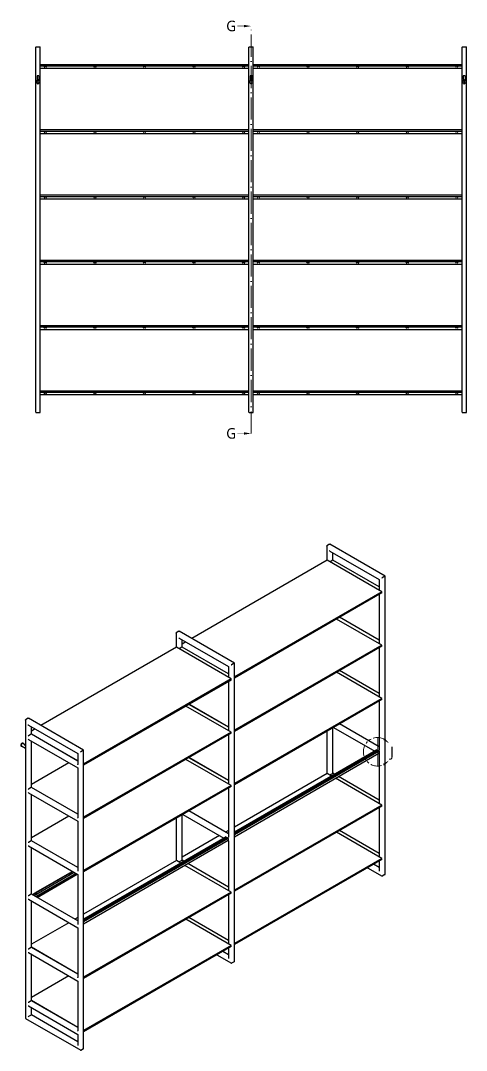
# Model space of a CAD drawing. Header units: millimetres. Extents: x 20 to 1420, y 6 to 408.
# Drawn here: x 586.7 to 714.8, y 106.6 to 402.3 of the extents above; entities that cross this region are included whole.
import ezdxf

# ---------------------------------------------------------------- set-up
doc = ezdxf.new("R2010")
doc.units = ezdxf.units.MM
doc.header["$LTSCALE"] = 12.7
doc.linetypes.add('ONS_DASHDOT', pattern=[0.71, 0.5, -0.1, 0.01, -0.1])
doc.linetypes.add('ONS_PHANTOM', pattern=[0.5, 0.25, -0.05, 0.05, -0.05, 0.05, -0.05])
for name, color, linetype, lineweight in [('DETAIL_VIEW_PARENT_BORDER', 7, 'ONS_PHANTOM', 15), ('SECTION_CUTTING_LINE', 7, 'ONS_DASHDOT', 70), ('SKETCHED_GEOMETRY', 7, 'Continuous', 15), ('Visible', 7, 'Continuous', 25)]:
    doc.layers.add(name, color=color, linetype=linetype, lineweight=lineweight)
doc.styles.add('Onshape-Standard', font='NotoSans-Regular.ttf')

msp = doc.modelspace()

# ---------------------------------------------------------------- linework, layer by layer
at = {"layer": 'DETAIL_VIEW_PARENT_BORDER', "color": 251, "lineweight": 13}
msp.add_arc((689.26888, 192.30131), 4.11339, 64.127569, 295.4056594, dxfattribs=at)
for points in [[(692.58528, 194.73473), (691.26212, 196.27107), (690.83537, 195.7589)], [(692.56534, 189.84096), (690.80715, 188.83108), (691.22971, 188.31544)]]:
    msp.add_solid(points, dxfattribs=at)
at = {"layer": 'SECTION_CUTTING_LINE', "color": 7, "lineweight": 13}
msp.add_line((652.90189, 283.73501), (652.90189, 400.73501), dxfattribs=at)
for points in [[(650.90189, 400.81835), (648.90189, 400.81835), (650.90189, 400.65168), (648.90189, 400.65168)], [(652.90189, 400.73501), (650.90189, 401.06835), (650.90189, 400.40168)], [(652.90189, 283.73501), (650.90189, 284.06835), (650.90189, 283.40168)], [(650.90189, 283.81835), (648.90189, 283.81835), (650.90189, 283.65168), (648.90189, 283.65168)]]:
    msp.add_solid(points, dxfattribs=at)
at = {"layer": 'SKETCHED_GEOMETRY'}
msp.add_line((689.29602, 188.16541), (689.29602, 196.44133), dxfattribs=at)
at = {"layer": 'Visible'}
for p, q in [((591.02689, 289.81001), (591.02689, 394.66001)), ((591.10189, 394.73501), (592.20189, 394.73501)), ((592.27689, 289.81001), (592.27689, 394.66001)), ((652.27689, 289.81001), (652.27689, 394.66001)), ((652.35189, 394.73501), (653.45189, 394.73501)), ((653.52689, 289.81001), (653.52689, 394.66001)), ((713.52689, 289.81001), (713.52689, 394.66001)), ((713.60189, 394.73501), (714.70189, 394.73501)), ((714.77689, 289.81001), (714.77689, 394.66001)), ((592.27689, 389.73501), (652.27689, 389.73501)), ((592.27689, 389.33501), (652.27689, 389.33501)), ((592.27689, 388.63501), (652.27689, 388.63501)), ((593.45189, 389.08501), (593.45189, 389.33501)), ((593.46758, 389.03501), (593.6112, 389.03501)), ((593.62689, 389.08501), (593.62689, 389.33501)), ((593.92689, 389.08501), (593.92689, 389.33501)), ((593.94258, 389.03501), (594.0862, 389.03501)), ((594.10189, 389.08501), (594.10189, 389.33501)), ((607.70189, 389.08501), (607.70189, 389.33501)), ((607.71758, 389.03501), (607.8612, 389.03501)), ((607.87689, 389.08501), (607.87689, 389.33501)), ((608.17689, 389.08501), (608.17689, 389.33501)), ((608.19258, 389.03501), (608.3362, 389.03501)), ((608.35189, 389.08501), (608.35189, 389.33501)), ((621.95189, 389.08501), (621.95189, 389.33501)), ((621.96758, 389.03501), (622.1112, 389.03501)), ((622.12689, 389.08501), (622.12689, 389.33501)), ((622.42689, 389.08501), (622.42689, 389.33501)), ((622.44258, 389.03501), (622.5862, 389.03501)), ((622.60189, 389.08501), (622.60189, 389.33501)), ((636.20189, 389.08501), (636.20189, 389.33501)), ((636.21758, 389.03501), (636.3612, 389.03501)), ((636.37689, 389.08501), (636.37689, 389.33501)), ((636.67689, 389.08501), (636.67689, 389.33501)), ((636.69258, 389.03501), (636.8362, 389.03501)), ((636.85189, 389.08501), (636.85189, 389.33501)), ((650.45189, 389.08501), (650.45189, 389.33501)), ((650.46758, 389.03501), (650.6112, 389.03501)), ((650.62689, 389.08501), (650.62689, 389.33501)), ((650.92689, 389.08501), (650.92689, 389.33501)), ((650.94258, 389.03501), (651.0862, 389.03501)), ((651.10189, 389.08501), (651.10189, 389.33501)), ((653.52689, 389.73501), (713.52689, 389.73501)), ((653.52689, 389.33501), (713.52689, 389.33501)), ((653.52689, 388.63501), (713.52689, 388.63501)), ((654.70189, 389.08501), (654.70189, 389.33501)), ((654.71758, 389.03501), (654.8612, 389.03501)), ((654.87689, 389.08501), (654.87689, 389.33501)), ((655.17689, 389.08501), (655.17689, 389.33501)), ((655.19258, 389.03501), (655.3362, 389.03501)), ((655.35189, 389.08501), (655.35189, 389.33501)), ((668.95189, 389.08501), (668.95189, 389.33501)), ((668.96758, 389.03501), (669.1112, 389.03501)), ((669.12689, 389.08501), (669.12689, 389.33501)), ((669.42689, 389.08501), (669.42689, 389.33501)), ((669.44258, 389.03501), (669.5862, 389.03501)), ((669.60189, 389.08501), (669.60189, 389.33501)), ((683.20189, 389.08501), (683.20189, 389.33501)), ((683.21758, 389.03501), (683.3612, 389.03501)), ((683.37689, 389.08501), (683.37689, 389.33501)), ((683.67689, 389.08501), (683.67689, 389.33501)), ((683.69258, 389.03501), (683.8362, 389.03501)), ((683.85189, 389.08501), (683.85189, 389.33501)), ((697.45189, 389.08501), (697.45189, 389.33501)), ((697.46758, 389.03501), (697.6112, 389.03501)), ((697.62689, 389.08501), (697.62689, 389.33501)), ((697.92689, 389.08501), (697.92689, 389.33501)), ((697.94258, 389.03501), (698.0862, 389.03501)), ((698.10189, 389.08501), (698.10189, 389.33501)), ((711.70189, 389.08501), (711.70189, 389.33501)), ((711.71758, 389.03501), (711.8612, 389.03501)), ((711.87689, 389.08501), (711.87689, 389.33501)), ((712.17689, 389.08501), (712.17689, 389.33501)), ((712.19258, 389.03501), (712.3362, 389.03501)), ((712.35189, 389.08501), (712.35189, 389.33501)), ((591.37689, 386.46001), (591.37689, 385.44537)), ((591.38421, 385.42769), (591.50707, 385.30483)), ((591.90189, 386.48501), (591.40189, 386.48501)), ((591.51439, 385.21573), (591.51439, 385.28716)), ((591.51439, 385.23501), (591.78939, 385.23501)), ((591.78939, 385.21573), (591.78939, 385.28716)), ((591.91957, 385.42769), (591.79671, 385.30483)), ((591.92689, 386.46001), (591.92689, 385.44537)), ((652.62689, 386.46001), (652.62689, 385.44537)), ((652.63421, 385.42769), (652.75707, 385.30483)), ((653.15189, 386.48501), (652.65189, 386.48501)), ((652.76439, 385.21573), (652.76439, 385.28716)), ((652.76439, 385.23501), (653.03939, 385.23501)), ((653.03939, 385.21573), (653.03939, 385.28716)), ((653.16957, 385.42769), (653.04671, 385.30483)), ((653.17689, 386.46001), (653.17689, 385.44537)), ((713.87689, 386.46001), (713.87689, 385.44537)), ((713.88421, 385.42769), (714.00707, 385.30483)), ((714.40189, 386.48501), (713.90189, 386.48501)), ((714.01439, 385.21573), (714.01439, 385.28716)), ((714.01439, 385.23501), (714.28939, 385.23501)), ((714.28939, 385.21573), (714.28939, 385.28716)), ((714.41957, 385.42769), (714.29671, 385.30483)), ((714.42689, 386.46001), (714.42689, 385.44537)), ((591.51439, 384.23501), (591.51439, 384.25429)), ((591.51439, 384.23501), (591.78939, 384.23501)), ((591.78939, 384.23501), (591.78939, 384.25429)), ((652.76439, 384.23501), (652.76439, 384.25429)), ((652.76439, 384.23501), (653.03939, 384.23501)), ((653.03939, 384.23501), (653.03939, 384.25429)), ((714.01439, 384.23501), (714.01439, 384.25429)), ((714.01439, 384.23501), (714.28939, 384.23501)), ((714.28939, 384.23501), (714.28939, 384.25429)), ((592.27689, 370.98501), (652.27689, 370.98501)), ((592.27689, 370.58501), (652.27689, 370.58501)), ((592.27689, 369.88501), (652.27689, 369.88501)), ((593.45189, 370.33501), (593.45189, 370.58501)), ((593.46758, 370.28501), (593.6112, 370.28501)), ((593.62689, 370.33501), (593.62689, 370.58501)), ((593.92689, 370.33501), (593.92689, 370.58501)), ((593.94258, 370.28501), (594.0862, 370.28501)), ((594.10189, 370.33501), (594.10189, 370.58501)), ((607.70189, 370.33501), (607.70189, 370.58501)), ((607.71758, 370.28501), (607.8612, 370.28501)), ((607.87689, 370.33501), (607.87689, 370.58501)), ((608.17689, 370.33501), (608.17689, 370.58501)), ((608.19258, 370.28501), (608.3362, 370.28501)), ((608.35189, 370.33501), (608.35189, 370.58501)), ((621.95189, 370.33501), (621.95189, 370.58501)), ((621.96758, 370.28501), (622.1112, 370.28501)), ((622.12689, 370.33501), (622.12689, 370.58501)), ((622.42689, 370.33501), (622.42689, 370.58501)), ((622.44258, 370.28501), (622.5862, 370.28501)), ((622.60189, 370.33501), (622.60189, 370.58501)), ((636.20189, 370.33501), (636.20189, 370.58501)), ((636.21758, 370.28501), (636.3612, 370.28501)), ((636.37689, 370.33501), (636.37689, 370.58501)), ((636.67689, 370.33501), (636.67689, 370.58501)), ((636.69258, 370.28501), (636.8362, 370.28501)), ((636.85189, 370.33501), (636.85189, 370.58501)), ((650.45189, 370.33501), (650.45189, 370.58501)), ((650.46758, 370.28501), (650.6112, 370.28501)), ((650.62689, 370.33501), (650.62689, 370.58501)), ((650.92689, 370.33501), (650.92689, 370.58501)), ((650.94258, 370.28501), (651.0862, 370.28501)), ((651.10189, 370.33501), (651.10189, 370.58501)), ((653.52689, 370.98501), (713.52689, 370.98501)), ((653.52689, 370.58501), (713.52689, 370.58501)), ((653.52689, 369.88501), (713.52689, 369.88501)), ((654.70189, 370.33501), (654.70189, 370.58501)), ((654.71758, 370.28501), (654.8612, 370.28501)), ((654.87689, 370.33501), (654.87689, 370.58501)), ((655.17689, 370.33501), (655.17689, 370.58501)), ((655.19258, 370.28501), (655.3362, 370.28501)), ((655.35189, 370.33501), (655.35189, 370.58501)), ((668.95189, 370.33501), (668.95189, 370.58501)), ((668.96758, 370.28501), (669.1112, 370.28501)), ((669.12689, 370.33501), (669.12689, 370.58501)), ((669.42689, 370.33501), (669.42689, 370.58501)), ((669.44258, 370.28501), (669.5862, 370.28501)), ((669.60189, 370.33501), (669.60189, 370.58501)), ((683.20189, 370.33501), (683.20189, 370.58501)), ((683.21758, 370.28501), (683.3612, 370.28501)), ((683.37689, 370.33501), (683.37689, 370.58501)), ((683.67689, 370.33501), (683.67689, 370.58501)), ((683.69258, 370.28501), (683.8362, 370.28501)), ((683.85189, 370.33501), (683.85189, 370.58501)), ((697.45189, 370.33501), (697.45189, 370.58501)), ((697.46758, 370.28501), (697.6112, 370.28501)), ((697.62689, 370.33501), (697.62689, 370.58501)), ((697.92689, 370.33501), (697.92689, 370.58501)), ((697.94258, 370.28501), (698.0862, 370.28501)), ((698.10189, 370.33501), (698.10189, 370.58501)), ((711.70189, 370.33501), (711.70189, 370.58501)), ((711.71758, 370.28501), (711.8612, 370.28501)), ((711.87689, 370.33501), (711.87689, 370.58501)), ((712.17689, 370.33501), (712.17689, 370.58501)), ((712.19258, 370.28501), (712.3362, 370.28501)), ((712.35189, 370.33501), (712.35189, 370.58501)), ((592.27689, 352.23501), (652.27689, 352.23501)), ((653.52689, 352.23501), (713.52689, 352.23501)), ((592.27689, 351.83501), (652.27689, 351.83501)), ((592.27689, 351.13501), (652.27689, 351.13501)), ((593.45189, 351.58501), (593.45189, 351.83501)), ((593.46758, 351.53501), (593.6112, 351.53501)), ((593.62689, 351.58501), (593.62689, 351.83501)), ((593.92689, 351.58501), (593.92689, 351.83501)), ((593.94258, 351.53501), (594.0862, 351.53501)), ((594.10189, 351.58501), (594.10189, 351.83501)), ((607.70189, 351.58501), (607.70189, 351.83501)), ((607.71758, 351.53501), (607.8612, 351.53501)), ((607.87689, 351.58501), (607.87689, 351.83501)), ((608.17689, 351.58501), (608.17689, 351.83501)), ((608.19258, 351.53501), (608.3362, 351.53501)), ((608.35189, 351.58501), (608.35189, 351.83501)), ((621.95189, 351.58501), (621.95189, 351.83501)), ((621.96758, 351.53501), (622.1112, 351.53501)), ((622.12689, 351.58501), (622.12689, 351.83501)), ((622.42689, 351.58501), (622.42689, 351.83501)), ((622.44258, 351.53501), (622.5862, 351.53501)), ((622.60189, 351.58501), (622.60189, 351.83501)), ((636.20189, 351.58501), (636.20189, 351.83501)), ((636.21758, 351.53501), (636.3612, 351.53501)), ((636.37689, 351.58501), (636.37689, 351.83501)), ((636.67689, 351.58501), (636.67689, 351.83501)), ((636.69258, 351.53501), (636.8362, 351.53501)), ((636.85189, 351.58501), (636.85189, 351.83501)), ((650.45189, 351.58501), (650.45189, 351.83501)), ((650.46758, 351.53501), (650.6112, 351.53501)), ((650.62689, 351.58501), (650.62689, 351.83501)), ((650.92689, 351.58501), (650.92689, 351.83501)), ((650.94258, 351.53501), (651.0862, 351.53501)), ((651.10189, 351.58501), (651.10189, 351.83501)), ((653.52689, 351.83501), (713.52689, 351.83501)), ((653.52689, 351.13501), (713.52689, 351.13501)), ((654.70189, 351.58501), (654.70189, 351.83501)), ((654.71758, 351.53501), (654.8612, 351.53501)), ((654.87689, 351.58501), (654.87689, 351.83501)), ((655.17689, 351.58501), (655.17689, 351.83501)), ((655.19258, 351.53501), (655.3362, 351.53501)), ((655.35189, 351.58501), (655.35189, 351.83501)), ((668.95189, 351.58501), (668.95189, 351.83501)), ((668.96758, 351.53501), (669.1112, 351.53501)), ((669.12689, 351.58501), (669.12689, 351.83501)), ((669.42689, 351.58501), (669.42689, 351.83501)), ((669.44258, 351.53501), (669.5862, 351.53501)), ((669.60189, 351.58501), (669.60189, 351.83501)), ((683.20189, 351.58501), (683.20189, 351.83501)), ((683.21758, 351.53501), (683.3612, 351.53501)), ((683.37689, 351.58501), (683.37689, 351.83501)), ((683.67689, 351.58501), (683.67689, 351.83501)), ((683.69258, 351.53501), (683.8362, 351.53501)), ((683.85189, 351.58501), (683.85189, 351.83501)), ((697.45189, 351.58501), (697.45189, 351.83501)), ((697.46758, 351.53501), (697.6112, 351.53501)), ((697.62689, 351.58501), (697.62689, 351.83501)), ((697.92689, 351.58501), (697.92689, 351.83501)), ((697.94258, 351.53501), (698.0862, 351.53501)), ((698.10189, 351.58501), (698.10189, 351.83501)), ((711.70189, 351.58501), (711.70189, 351.83501)), ((711.71758, 351.53501), (711.8612, 351.53501)), ((711.87689, 351.58501), (711.87689, 351.83501)), ((712.17689, 351.58501), (712.17689, 351.83501)), ((712.19258, 351.53501), (712.3362, 351.53501)), ((712.35189, 351.58501), (712.35189, 351.83501)), ((592.27689, 333.48501), (652.27689, 333.48501)), ((592.27689, 333.08501), (652.27689, 333.08501)), ((592.27689, 332.38501), (652.27689, 332.38501)), ((593.45189, 332.83501), (593.45189, 333.08501)), ((593.46758, 332.78501), (593.6112, 332.78501)), ((593.62689, 332.83501), (593.62689, 333.08501)), ((593.92689, 332.83501), (593.92689, 333.08501)), ((593.94258, 332.78501), (594.0862, 332.78501)), ((594.10189, 332.83501), (594.10189, 333.08501)), ((607.70189, 332.83501), (607.70189, 333.08501)), ((607.71758, 332.78501), (607.8612, 332.78501)), ((607.87689, 332.83501), (607.87689, 333.08501)), ((608.17689, 332.83501), (608.17689, 333.08501)), ((608.19258, 332.78501), (608.3362, 332.78501)), ((608.35189, 332.83501), (608.35189, 333.08501)), ((621.95189, 332.83501), (621.95189, 333.08501)), ((621.96758, 332.78501), (622.1112, 332.78501)), ((622.12689, 332.83501), (622.12689, 333.08501)), ((622.42689, 332.83501), (622.42689, 333.08501)), ((622.44258, 332.78501), (622.5862, 332.78501)), ((622.60189, 332.83501), (622.60189, 333.08501)), ((636.20189, 332.83501), (636.20189, 333.08501)), ((636.21758, 332.78501), (636.3612, 332.78501)), ((636.37689, 332.83501), (636.37689, 333.08501)), ((636.67689, 332.83501), (636.67689, 333.08501)), ((636.69258, 332.78501), (636.8362, 332.78501)), ((636.85189, 332.83501), (636.85189, 333.08501)), ((650.45189, 332.83501), (650.45189, 333.08501)), ((650.46758, 332.78501), (650.6112, 332.78501)), ((650.62689, 332.83501), (650.62689, 333.08501)), ((650.92689, 332.83501), (650.92689, 333.08501)), ((650.94258, 332.78501), (651.0862, 332.78501)), ((651.10189, 332.83501), (651.10189, 333.08501)), ((653.52689, 333.48501), (713.52689, 333.48501)), ((653.52689, 333.08501), (713.52689, 333.08501)), ((653.52689, 332.38501), (713.52689, 332.38501)), ((654.70189, 332.83501), (654.70189, 333.08501)), ((654.71758, 332.78501), (654.8612, 332.78501)), ((654.87689, 332.83501), (654.87689, 333.08501)), ((655.17689, 332.83501), (655.17689, 333.08501)), ((655.19258, 332.78501), (655.3362, 332.78501)), ((655.35189, 332.83501), (655.35189, 333.08501)), ((668.95189, 332.83501), (668.95189, 333.08501)), ((668.96758, 332.78501), (669.1112, 332.78501)), ((669.12689, 332.83501), (669.12689, 333.08501)), ((669.42689, 332.83501), (669.42689, 333.08501)), ((669.44258, 332.78501), (669.5862, 332.78501)), ((669.60189, 332.83501), (669.60189, 333.08501)), ((683.20189, 332.83501), (683.20189, 333.08501)), ((683.21758, 332.78501), (683.3612, 332.78501)), ((683.37689, 332.83501), (683.37689, 333.08501)), ((683.67689, 332.83501), (683.67689, 333.08501)), ((683.69258, 332.78501), (683.8362, 332.78501)), ((683.85189, 332.83501), (683.85189, 333.08501)), ((697.45189, 332.83501), (697.45189, 333.08501)), ((697.46758, 332.78501), (697.6112, 332.78501)), ((697.62689, 332.83501), (697.62689, 333.08501)), ((697.92689, 332.83501), (697.92689, 333.08501)), ((697.94258, 332.78501), (698.0862, 332.78501)), ((698.10189, 332.83501), (698.10189, 333.08501)), ((711.70189, 332.83501), (711.70189, 333.08501)), ((711.71758, 332.78501), (711.8612, 332.78501)), ((711.87689, 332.83501), (711.87689, 333.08501)), ((712.17689, 332.83501), (712.17689, 333.08501)), ((712.19258, 332.78501), (712.3362, 332.78501)), ((712.35189, 332.83501), (712.35189, 333.08501)), ((592.27689, 314.73501), (652.27689, 314.73501)), ((592.27689, 314.33501), (652.27689, 314.33501)), ((592.27689, 313.63501), (652.27689, 313.63501)), ((593.45189, 314.08501), (593.45189, 314.33501)), ((593.46758, 314.03501), (593.6112, 314.03501)), ((593.62689, 314.08501), (593.62689, 314.33501)), ((593.92689, 314.08501), (593.92689, 314.33501)), ((593.94258, 314.03501), (594.0862, 314.03501)), ((594.10189, 314.08501), (594.10189, 314.33501)), ((607.70189, 314.08501), (607.70189, 314.33501)), ((607.71758, 314.03501), (607.8612, 314.03501)), ((607.87689, 314.08501), (607.87689, 314.33501)), ((608.17689, 314.08501), (608.17689, 314.33501)), ((608.19258, 314.03501), (608.3362, 314.03501)), ((608.35189, 314.08501), (608.35189, 314.33501)), ((621.95189, 314.08501), (621.95189, 314.33501)), ((621.96758, 314.03501), (622.1112, 314.03501)), ((622.12689, 314.08501), (622.12689, 314.33501)), ((622.42689, 314.08501), (622.42689, 314.33501)), ((622.44258, 314.03501), (622.5862, 314.03501)), ((622.60189, 314.08501), (622.60189, 314.33501)), ((636.20189, 314.08501), (636.20189, 314.33501)), ((636.21758, 314.03501), (636.3612, 314.03501)), ((636.37689, 314.08501), (636.37689, 314.33501)), ((636.67689, 314.08501), (636.67689, 314.33501)), ((636.69258, 314.03501), (636.8362, 314.03501)), ((636.85189, 314.08501), (636.85189, 314.33501)), ((650.45189, 314.08501), (650.45189, 314.33501)), ((650.46758, 314.03501), (650.6112, 314.03501)), ((650.62689, 314.08501), (650.62689, 314.33501)), ((650.92689, 314.08501), (650.92689, 314.33501)), ((650.94258, 314.03501), (651.0862, 314.03501)), ((651.10189, 314.08501), (651.10189, 314.33501)), ((653.52689, 314.73501), (713.52689, 314.73501)), ((653.52689, 314.33501), (713.52689, 314.33501)), ((653.52689, 313.63501), (713.52689, 313.63501)), ((654.70189, 314.08501), (654.70189, 314.33501)), ((654.71758, 314.03501), (654.8612, 314.03501)), ((654.87689, 314.08501), (654.87689, 314.33501)), ((655.17689, 314.08501), (655.17689, 314.33501)), ((655.19258, 314.03501), (655.3362, 314.03501)), ((655.35189, 314.08501), (655.35189, 314.33501)), ((668.95189, 314.08501), (668.95189, 314.33501)), ((668.96758, 314.03501), (669.1112, 314.03501)), ((669.12689, 314.08501), (669.12689, 314.33501)), ((669.42689, 314.08501), (669.42689, 314.33501)), ((669.44258, 314.03501), (669.5862, 314.03501)), ((669.60189, 314.08501), (669.60189, 314.33501)), ((683.20189, 314.08501), (683.20189, 314.33501)), ((683.21758, 314.03501), (683.3612, 314.03501)), ((683.37689, 314.08501), (683.37689, 314.33501)), ((683.67689, 314.08501), (683.67689, 314.33501)), ((683.69258, 314.03501), (683.8362, 314.03501)), ((683.85189, 314.08501), (683.85189, 314.33501)), ((697.45189, 314.08501), (697.45189, 314.33501)), ((697.46758, 314.03501), (697.6112, 314.03501)), ((697.62689, 314.08501), (697.62689, 314.33501)), ((697.92689, 314.08501), (697.92689, 314.33501)), ((697.94258, 314.03501), (698.0862, 314.03501)), ((698.10189, 314.08501), (698.10189, 314.33501)), ((711.70189, 314.08501), (711.70189, 314.33501)), ((711.71758, 314.03501), (711.8612, 314.03501)), ((711.87689, 314.08501), (711.87689, 314.33501)), ((712.17689, 314.08501), (712.17689, 314.33501)), ((712.19258, 314.03501), (712.3362, 314.03501)), ((712.35189, 314.08501), (712.35189, 314.33501)), ((592.27689, 295.98501), (652.27689, 295.98501)), ((653.52689, 295.98501), (713.52689, 295.98501)), ((592.27689, 295.58501), (652.27689, 295.58501)), ((592.27689, 294.88501), (652.27689, 294.88501)), ((593.45189, 295.33501), (593.45189, 295.58501)), ((593.46758, 295.28501), (593.6112, 295.28501)), ((593.62689, 295.33501), (593.62689, 295.58501)), ((593.92689, 295.33501), (593.92689, 295.58501)), ((593.94258, 295.28501), (594.0862, 295.28501)), ((594.10189, 295.33501), (594.10189, 295.58501)), ((607.70189, 295.33501), (607.70189, 295.58501)), ((607.71758, 295.28501), (607.8612, 295.28501)), ((607.87689, 295.33501), (607.87689, 295.58501)), ((608.17689, 295.33501), (608.17689, 295.58501)), ((608.19258, 295.28501), (608.3362, 295.28501)), ((608.35189, 295.33501), (608.35189, 295.58501)), ((621.95189, 295.33501), (621.95189, 295.58501)), ((621.96758, 295.28501), (622.1112, 295.28501)), ((622.12689, 295.33501), (622.12689, 295.58501)), ((622.42689, 295.33501), (622.42689, 295.58501)), ((622.44258, 295.28501), (622.5862, 295.28501)), ((622.60189, 295.33501), (622.60189, 295.58501)), ((636.20189, 295.33501), (636.20189, 295.58501)), ((636.21758, 295.28501), (636.3612, 295.28501)), ((636.37689, 295.33501), (636.37689, 295.58501)), ((636.67689, 295.33501), (636.67689, 295.58501)), ((636.69258, 295.28501), (636.8362, 295.28501)), ((636.85189, 295.33501), (636.85189, 295.58501)), ((650.45189, 295.33501), (650.45189, 295.58501)), ((650.46758, 295.28501), (650.6112, 295.28501)), ((650.62689, 295.33501), (650.62689, 295.58501)), ((650.92689, 295.33501), (650.92689, 295.58501)), ((650.94258, 295.28501), (651.0862, 295.28501)), ((651.10189, 295.33501), (651.10189, 295.58501)), ((653.52689, 295.58501), (713.52689, 295.58501)), ((653.52689, 294.88501), (713.52689, 294.88501)), ((654.70189, 295.33501), (654.70189, 295.58501)), ((654.71758, 295.28501), (654.8612, 295.28501)), ((654.87689, 295.33501), (654.87689, 295.58501)), ((655.17689, 295.33501), (655.17689, 295.58501)), ((655.19258, 295.28501), (655.3362, 295.28501)), ((655.35189, 295.33501), (655.35189, 295.58501)), ((668.95189, 295.33501), (668.95189, 295.58501)), ((668.96758, 295.28501), (669.1112, 295.28501)), ((669.12689, 295.33501), (669.12689, 295.58501)), ((669.42689, 295.33501), (669.42689, 295.58501)), ((669.44258, 295.28501), (669.5862, 295.28501)), ((669.60189, 295.33501), (669.60189, 295.58501)), ((683.20189, 295.33501), (683.20189, 295.58501)), ((683.21758, 295.28501), (683.3612, 295.28501)), ((683.37689, 295.33501), (683.37689, 295.58501)), ((683.67689, 295.33501), (683.67689, 295.58501)), ((683.69258, 295.28501), (683.8362, 295.28501)), ((683.85189, 295.33501), (683.85189, 295.58501)), ((697.45189, 295.33501), (697.45189, 295.58501)), ((697.46758, 295.28501), (697.6112, 295.28501)), ((697.62689, 295.33501), (697.62689, 295.58501)), ((697.92689, 295.33501), (697.92689, 295.58501)), ((697.94258, 295.28501), (698.0862, 295.28501)), ((698.10189, 295.33501), (698.10189, 295.58501)), ((711.70189, 295.33501), (711.70189, 295.58501)), ((711.71758, 295.28501), (711.8612, 295.28501)), ((711.87689, 295.33501), (711.87689, 295.58501)), ((712.17689, 295.33501), (712.17689, 295.58501)), ((712.19258, 295.28501), (712.3362, 295.28501)), ((712.35189, 295.33501), (712.35189, 295.58501)), ((591.10189, 289.73501), (592.20189, 289.73501)), ((652.35189, 289.73501), (653.45189, 289.73501)), ((713.60189, 289.73501), (714.70189, 289.73501)), ((674.66873, 251.44876), (674.66873, 247.27967)), ((675.46851, 251.94638), (674.6907, 251.49731)), ((691.40038, 242.77348), (675.52155, 251.94113)), ((675.52155, 249.97163), (689.69475, 241.78873)), ((676.37436, 247.36627), (676.37436, 249.47926)), ((674.74373, 247.32297), (635.82179, 224.85138)), ((690.4415, 238.25986), (674.74373, 247.32297)), ((675.57458, 246.90452), (675.52155, 246.8739)), ((676.3524, 247.35359), (675.57458, 246.90452)), ((676.37436, 247.36627), (676.3524, 247.35359)), ((689.69475, 239.67575), (676.37436, 247.36627)), ((691.37842, 242.7608), (690.6006, 242.31172)), ((691.37842, 242.7608), (691.40038, 242.77348)), ((691.40038, 157.07721), (691.40038, 242.77348)), ((689.69475, 241.78873), (689.71671, 241.80141)), ((689.69475, 241.78873), (689.69475, 238.691)), ((690.49453, 242.25049), (690.6006, 242.31172)), ((690.4415, 238.25986), (648.09009, 213.80826)), ((690.4415, 237.93326), (648.09009, 213.48167)), ((689.69475, 237.50212), (689.69475, 223.38169)), ((690.4415, 237.93326), (690.4415, 238.25986)), ((689.69475, 224.36644), (678.31891, 230.93428)), ((690.4415, 222.95055), (677.46609, 230.44191)), ((631.35844, 226.44355), (631.35844, 222.27446)), ((632.15822, 226.94118), (631.38041, 226.4921)), ((648.09009, 217.76827), (632.21126, 226.93592)), ((632.21126, 224.96643), (646.38446, 216.78352)), ((631.43344, 222.31776), (592.5115, 199.84617)), ((647.13121, 213.25465), (631.43344, 222.31776)), ((632.26429, 221.89931), (632.21126, 221.86869)), ((633.04211, 222.34838), (632.26429, 221.89931)), ((633.06407, 222.36107), (633.04211, 222.34838)), ((633.06407, 222.36107), (633.06407, 224.47405)), ((634.11615, 223.86663), (633.06407, 223.25921)), ((646.38446, 214.70641), (633.06407, 222.39694)), ((646.38446, 214.67054), (633.06407, 222.36107)), ((690.4415, 222.95055), (648.09009, 198.49895)), ((690.4415, 222.62395), (648.09009, 198.17235)), ((689.69475, 222.19281), (689.69475, 208.07238)), ((690.4415, 222.62395), (690.4415, 222.95055)), ((646.38446, 216.78352), (646.40642, 216.79621)), ((646.38446, 216.78352), (646.38446, 213.68579)), ((647.18424, 217.24528), (647.29031, 217.30652)), ((648.06813, 217.75559), (647.29031, 217.30652)), ((648.06813, 217.75559), (648.09009, 217.76827)), ((648.09009, 132.072), (648.09009, 217.76827)), ((647.13121, 213.25465), (604.7798, 188.80306)), ((647.13121, 212.92805), (647.13121, 213.25465)), ((690.4415, 207.64124), (677.46609, 215.13259)), ((689.69475, 209.05712), (678.31891, 215.62497)), ((647.13121, 212.92805), (604.7798, 188.47646)), ((646.38446, 212.49692), (646.38446, 198.37648)), ((690.4415, 207.64124), (648.09009, 183.18964)), ((690.4415, 207.31464), (648.09009, 182.86304)), ((690.4415, 207.31464), (690.4415, 207.64124)), ((647.13121, 197.94534), (634.1558, 205.4367)), ((646.38446, 199.36123), (635.00862, 205.92907)), ((646.38446, 199.3971), (635.03968, 205.94701)), ((689.69475, 206.8835), (689.69475, 192.76306)), ((588.04815, 201.43834), (588.04815, 115.74207)), ((588.84793, 201.93597), (588.07011, 201.4869)), ((604.7798, 192.76306), (588.90097, 201.93072)), ((588.90097, 199.96122), (603.07417, 191.77832)), ((589.75378, 197.35586), (589.75378, 199.46884)), ((590.80586, 198.86142), (589.75378, 198.254)), ((674.66873, 198.20823), (674.66873, 186.04243)), ((676.37436, 186.12903), (676.37436, 199.19298)), ((676.61327, 199.33091), (688.42196, 192.51316)), ((689.69475, 193.74781), (678.31891, 200.31566)), ((588.954, 196.8941), (588.84793, 196.83287)), ((588.90097, 195.87873), (603.07417, 187.69583)), ((589.73182, 197.34318), (588.954, 196.8941)), ((589.75378, 197.35586), (589.73182, 197.34318)), ((603.07417, 189.7012), (589.75378, 197.39173)), ((603.07417, 189.66533), (589.75378, 197.35586)), ((589.75378, 182.04655), (589.75378, 195.38636)), ((647.13121, 197.94534), (604.7798, 173.49375)), ((647.13121, 197.61874), (604.7798, 173.16715)), ((646.38446, 197.18761), (646.38446, 183.06717)), ((647.13121, 197.61874), (647.13121, 197.94534)), ((586.79481, 193.92995), (586.86552, 193.88913)), ((586.92802, 193.99738), (588.04815, 193.35067)), ((587.36552, 194.75515), (587.29481, 194.79598)), ((588.04815, 194.2167), (587.30302, 194.6469)), ((588.01982, 194.13031), (587.97899, 194.10674)), ((587.97899, 194.10674), (587.99393, 194.07455)), ((587.99393, 194.07455), (588.04815, 194.06616)), ((588.01982, 194.07054), (588.01982, 194.13031)), ((588.04815, 194.12593), (588.01982, 194.13031)), ((603.87395, 192.24007), (603.98002, 192.30131)), ((604.75783, 192.75038), (603.98002, 192.30131)), ((604.75783, 192.75038), (604.7798, 192.76306)), ((604.7798, 107.0668), (604.7798, 192.76306)), ((688.7798, 192.71976), (648.09009, 169.22755)), ((688.7798, 192.65853), (648.09009, 169.16631)), ((689.66368, 192.4544), (648.09009, 168.45188)), ((689.46923, 192.40337), (648.09009, 168.51312)), ((688.69141, 192.34213), (648.09009, 168.90095)), ((688.7798, 192.63811), (688.69141, 192.58708)), ((688.69141, 192.58708), (688.77943, 192.53626)), ((688.69141, 192.34213), (688.69141, 192.58708)), ((688.87639, 192.23534), (688.69141, 192.34213)), ((688.88568, 192.59761), (688.72658, 192.50575)), ((688.77433, 192.41674), (688.7335, 192.35866)), ((688.80421, 192.39948), (688.7335, 192.35866)), ((688.7335, 192.35866), (688.77433, 192.25344)), ((688.85598, 192.36959), (688.77433, 192.41674)), ((688.86272, 192.30447), (688.77433, 192.25344)), ((688.77433, 192.25344), (688.85598, 192.2063)), ((688.92122, 192.88306), (688.7798, 192.80141)), ((688.7798, 192.53648), (688.7798, 192.80141)), ((688.7798, 192.80141), (689.46923, 192.40337)), ((688.8321, 192.38338), (688.8423, 192.35708)), ((688.8423, 192.35708), (688.86272, 192.30447)), ((688.8968, 192.26437), (688.85598, 192.36959)), ((688.85598, 192.2063), (688.8968, 192.26437)), ((688.86272, 192.30447), (688.8866, 192.29068)), ((688.92122, 192.88306), (689.66368, 192.4544)), ((689.66368, 192.4544), (689.66368, 191.94409)), ((603.07417, 191.77832), (603.09613, 191.791)), ((603.07417, 191.77832), (603.07417, 188.68058)), ((647.13121, 182.63603), (634.1558, 190.12739)), ((646.38446, 184.05192), (635.00862, 190.61976)), ((646.38446, 184.08779), (635.03968, 190.6377)), ((648.09009, 167.9162), (689.64815, 191.90976)), ((688.93908, 192.13769), (689.09818, 192.22955)), ((689.02729, 192.14822), (688.9923, 192.16842)), ((689.55762, 191.85749), (689.69475, 191.77832)), ((689.69475, 191.77832), (689.71671, 191.791)), ((689.69475, 191.77832), (689.69475, 177.45375)), ((600.52858, 189.16553), (589.75378, 182.94469)), ((603.07417, 187.69583), (603.09613, 187.70852)), ((603.07417, 187.69583), (603.07417, 173.37127)), ((674.74373, 186.08573), (648.09009, 170.69724)), ((676.01652, 185.35088), (674.74373, 186.08573)), ((675.57458, 185.66727), (675.52155, 185.63666)), ((676.3524, 186.11635), (675.57458, 185.66727)), ((676.37436, 186.12903), (676.3524, 186.11635)), ((676.86934, 185.84326), (676.37436, 186.12903)), ((690.4415, 177.02262), (677.15218, 184.69521)), ((689.69475, 178.4385), (678.005, 185.18758)), ((588.954, 181.58479), (588.84793, 181.52355)), ((588.90097, 180.56942), (603.07417, 172.38652)), ((589.73182, 182.03386), (588.954, 181.58479)), ((589.75378, 182.04655), (589.73182, 182.03386)), ((603.07417, 174.39189), (589.75378, 182.08242)), ((603.07417, 174.35602), (589.75378, 182.04655)), ((647.13121, 182.63603), (604.7798, 158.18443)), ((647.13121, 182.30943), (604.7798, 157.85784)), ((646.38446, 181.87829), (646.38446, 167.75786)), ((647.13121, 182.30943), (647.13121, 182.63603)), ((589.75378, 166.73724), (589.75378, 180.07705)), ((646.38446, 168.74261), (635.00862, 175.31045)), ((690.4415, 177.02262), (648.09009, 152.57102)), ((690.4415, 176.69602), (648.09009, 152.24442)), ((689.69475, 176.26488), (689.69475, 162.14444)), ((690.4415, 176.69602), (690.4415, 177.02262)), ((600.52858, 173.85622), (589.75378, 167.63538)), ((603.07417, 172.38652), (603.09613, 172.3992)), ((603.07417, 172.38652), (603.07417, 158.06196)), ((631.35844, 173.20302), (631.35844, 161.03722)), ((633.06407, 161.12382), (633.06407, 174.18777)), ((633.30298, 174.3257), (645.11166, 167.50796)), ((646.38446, 169.7125), (645.54451, 169.22755)), ((690.4415, 161.71331), (677.46609, 169.20466)), ((689.69475, 163.12919), (678.31891, 169.69704)), ((588.954, 166.27548), (588.84793, 166.21424)), ((589.73182, 166.72455), (588.954, 166.27548)), ((589.75378, 166.73724), (589.73182, 166.72455)), ((603.07417, 159.08258), (589.75378, 166.77311)), ((603.07417, 159.04671), (589.75378, 166.73724)), ((645.46951, 167.71456), (604.7798, 144.22234)), ((645.46951, 167.65332), (604.7798, 144.16111)), ((646.35339, 167.44919), (604.7798, 143.44667)), ((646.15894, 167.39816), (604.7798, 143.50791)), ((645.38112, 167.33693), (604.7798, 143.89574)), ((604.7798, 142.911), (646.33786, 166.90455)), ((643.83887, 168.2428), (633.06407, 162.02197)), ((645.46951, 167.63291), (645.38112, 167.58187)), ((645.38112, 167.58187), (645.46914, 167.53106)), ((645.38112, 167.33693), (645.38112, 167.58187)), ((645.5661, 167.23013), (645.38112, 167.33693)), ((645.57539, 167.5924), (645.41629, 167.50054)), ((645.46404, 167.41153), (645.42321, 167.35345)), ((645.49392, 167.39427), (645.42321, 167.35345)), ((645.42321, 167.35345), (645.46404, 167.24823)), ((645.54569, 167.36439), (645.46404, 167.41153)), ((645.55243, 167.29926), (645.46404, 167.24823)), ((645.46404, 167.24823), (645.54569, 167.20109)), ((645.61093, 167.87786), (645.46951, 167.79621)), ((645.46951, 167.53127), (645.46951, 167.79621)), ((645.46951, 167.79621), (646.15894, 167.39816)), ((645.52181, 167.37817), (645.53201, 167.35187)), ((645.53201, 167.35187), (645.55243, 167.29926)), ((645.58651, 167.25917), (645.54569, 167.36439)), ((645.54569, 167.20109), (645.58651, 167.25917)), ((645.55243, 167.29926), (645.57631, 167.28547)), ((645.61093, 167.87786), (646.35339, 167.44919)), ((645.62879, 167.13248), (645.78789, 167.22434)), ((645.717, 167.14301), (645.68201, 167.16321)), ((646.24733, 166.85228), (646.38446, 166.77311)), ((646.35339, 167.44919), (646.35339, 166.93888)), ((646.38446, 166.77311), (646.40642, 166.78579)), ((646.38446, 166.77311), (646.38446, 152.44855)), ((588.90097, 165.26011), (603.07417, 157.07721)), ((589.75378, 151.42793), (589.75378, 164.76774)), ((631.43344, 161.08052), (604.7798, 145.69204)), ((632.70623, 160.34567), (631.43344, 161.08052)), ((632.26429, 160.66207), (632.21126, 160.63145)), ((633.04211, 161.11114), (632.26429, 160.66207)), ((633.06407, 161.12382), (633.04211, 161.11114)), ((633.59011, 160.85598), (633.06407, 161.15969)), ((633.55905, 160.83805), (633.06407, 161.12382)), ((646.38446, 153.43329), (634.69471, 160.18237)), ((646.38446, 153.46917), (634.72577, 160.20031)), ((690.4415, 161.71331), (648.09009, 137.26171)), ((690.4415, 161.38671), (648.09009, 136.93511)), ((689.69475, 159.04671), (688.04163, 160.00114)), ((689.69475, 160.95557), (689.69475, 158.06196)), ((690.4415, 161.38671), (690.4415, 161.71331)), ((602.08422, 157.64876), (590.5316, 150.97885)), ((600.69197, 157.41649), (591.07532, 151.86432)), ((602.63223, 157.33237), (591.07961, 150.66246)), ((600.745, 157.38587), (591.12835, 151.8337)), ((602.68526, 157.30175), (591.13264, 150.63184)), ((591.38442, 150.48648), (602.93703, 157.15638)), ((600.745, 157.38587), (600.69197, 157.41649)), ((600.745, 157.38587), (600.745, 157.18175)), ((601.02785, 157.61041), (600.81571, 157.48794)), ((600.86875, 157.45732), (600.81571, 157.48794)), ((600.81571, 157.28381), (600.81571, 157.48794)), ((601.08088, 157.57979), (600.86875, 157.45732)), ((600.86875, 157.45732), (600.86875, 157.25319)), ((601.08088, 157.57979), (601.02785, 157.61041)), ((601.08088, 157.57979), (601.08088, 157.37567)), ((601.58924, 157.93453), (601.15159, 157.68185)), ((601.15159, 157.47773), (601.15159, 157.68185)), ((601.20462, 157.65124), (601.15159, 157.68185)), ((601.64228, 157.90391), (601.20462, 157.65124)), ((601.20462, 157.65124), (601.20462, 157.44711)), ((603.07417, 157.07721), (603.09613, 157.08989)), ((603.07417, 157.07721), (603.07417, 142.75265)), ((647.13121, 152.01741), (633.84189, 159.69)), ((686.33599, 159.01639), (690.54756, 156.58484)), ((691.37842, 157.02866), (690.6006, 156.57958)), ((588.954, 150.96617), (588.84793, 150.90493)), ((589.73182, 151.41524), (588.954, 150.96617)), ((589.75378, 151.42793), (589.73182, 151.41524)), ((603.07417, 143.7374), (589.75378, 151.42793)), ((590.6157, 151.59895), (590.03663, 151.26463)), ((590.66873, 151.56834), (590.08966, 151.23401)), ((590.66873, 151.56834), (590.6157, 151.59895)), ((590.66873, 151.56834), (590.66873, 151.36421)), ((590.95157, 151.79287), (590.73944, 151.6704)), ((590.79248, 151.63978), (590.73944, 151.6704)), ((590.73944, 151.46627), (590.73944, 151.6704)), ((591.00461, 151.76225), (590.79248, 151.63978)), ((590.79248, 151.63978), (590.79248, 151.43566)), ((591.00461, 151.76225), (590.95157, 151.79287)), ((591.00461, 151.76225), (591.00461, 151.55813)), ((591.07532, 151.66019), (591.07532, 151.86432)), ((591.12835, 151.8337), (591.07532, 151.86432)), ((591.12835, 151.8337), (591.12835, 151.62957)), ((647.13121, 152.01741), (604.7798, 127.56581)), ((647.13121, 151.69081), (604.7798, 127.23921)), ((646.38446, 151.25967), (646.38446, 137.13924)), ((647.13121, 151.69081), (647.13121, 152.01741)), ((588.90097, 149.9508), (603.07417, 141.7679)), ((589.75378, 136.11861), (589.75378, 149.45843)), ((600.52858, 143.23759), (589.75378, 137.01676)), ((603.07417, 144.70729), (602.23422, 144.22234)), ((647.13121, 136.7081), (634.1558, 144.19945)), ((646.38446, 138.12398), (635.00862, 144.69183)), ((646.38446, 138.15986), (635.03968, 144.70976)), ((603.07417, 141.7679), (603.09613, 141.78058)), ((603.07417, 141.7679), (603.07417, 127.44334)), ((589.73182, 136.10593), (588.954, 135.65686)), ((589.75378, 136.11861), (589.73182, 136.10593)), ((603.07417, 128.46396), (589.75378, 136.15449)), ((603.07417, 128.42809), (589.75378, 136.11861)), ((647.13121, 136.7081), (604.7798, 112.2565)), ((647.13121, 136.3815), (604.7798, 111.9299)), ((647.13121, 136.3815), (647.13121, 136.7081)), ((588.954, 135.65686), (588.84793, 135.59562)), ((588.90097, 134.64149), (603.07417, 126.45859)), ((589.75378, 120.8093), (589.75378, 134.14912)), ((643.0257, 134.01118), (647.23727, 131.57963)), ((646.38446, 134.0415), (644.73133, 134.99593)), ((646.38446, 135.95036), (646.38446, 133.05675)), ((648.06813, 132.02345), (647.29031, 131.57438)), ((600.52858, 127.92828), (589.75378, 121.70745)), ((603.07417, 126.45859), (603.09613, 126.47127)), ((603.07417, 126.45859), (603.07417, 112.13403)), ((588.954, 120.34755), (588.84793, 120.28631)), ((588.90097, 119.33218), (603.07417, 111.14928)), ((589.73182, 120.79662), (588.954, 120.34755)), ((589.75378, 120.8093), (589.73182, 120.79662)), ((603.07417, 113.15465), (589.75378, 120.84518)), ((603.07417, 113.11878), (589.75378, 120.8093)), ((589.75378, 116.72682), (589.75378, 118.83981)), ((588.07011, 115.75475), (588.04815, 115.74207)), ((588.04815, 115.74207), (603.92698, 106.57442)), ((588.954, 116.26506), (588.84793, 116.20383)), ((589.73182, 116.71414), (588.954, 116.26506)), ((589.75378, 116.72682), (589.73182, 116.71414)), ((603.07417, 109.03629), (589.75378, 116.72682)), ((603.07417, 111.14928), (603.09613, 111.16196)), ((603.07417, 111.14928), (603.07417, 108.05154)), ((604.75783, 107.01824), (603.98002, 106.56917))]:
    msp.add_line(p, q, dxfattribs=at)
for centre, radius in [((591.65189, 384.73501), 0.5), ((591.65189, 384.73501), 0.124), ((652.90189, 384.73501), 0.5), ((652.90189, 384.73501), 0.124), ((714.15189, 384.73501), 0.5), ((714.15189, 384.73501), 0.124)]:
    msp.add_circle(centre, radius, dxfattribs=at)
for centre, radius, start, end in [((591.10189, 394.66001), 0.075, 90, 180), ((592.20189, 394.66001), 0.075, 0, 90), ((652.35189, 394.66001), 0.075, 90, 180), ((653.45189, 394.66001), 0.075, 0, 90), ((713.60189, 394.66001), 0.075, 90, 180), ((714.70189, 394.66001), 0.075, 0, 90), ((593.53939, 389.08501), 0.0875, 180, 0), ((594.01439, 389.08501), 0.0875, 180, 0), ((607.78939, 389.08501), 0.0875, 180, 0), ((608.26439, 389.08501), 0.0875, 180, 0), ((622.03939, 389.08501), 0.0875, 180, 0), ((622.51439, 389.08501), 0.0875, 180, 0), ((636.28939, 389.08501), 0.0875, 180, 0), ((636.76439, 389.08501), 0.0875, 180, 0), ((650.53939, 389.08501), 0.0875, 180, 0), ((651.01439, 389.08501), 0.0875, 180, 0), ((654.78939, 389.08501), 0.0875, 180, 0), ((655.26439, 389.08501), 0.0875, 180, 0), ((669.03939, 389.08501), 0.0875, 180, 0), ((669.51439, 389.08501), 0.0875, 180, 0), ((683.28939, 389.08501), 0.0875, 180, 0), ((683.76439, 389.08501), 0.0875, 180, 0), ((697.53939, 389.08501), 0.0875, 180, 0), ((698.01439, 389.08501), 0.0875, 180, 0), ((711.78939, 389.08501), 0.0875, 180, 0), ((712.26439, 389.08501), 0.0875, 180, 0), ((591.40189, 386.46001), 0.025, 90, 180), ((591.40189, 385.44537), 0.025, 180, 225), ((591.48939, 385.28716), 0.025, 0, 45), ((591.81439, 385.28716), 0.025, 135, 180), ((591.90189, 386.46001), 0.025, 0, 90), ((591.90189, 385.44537), 0.025, 315, 0), ((652.65189, 386.46001), 0.025, 90, 180), ((652.65189, 385.44537), 0.025, 180, 225), ((652.73939, 385.28716), 0.025, 0, 45), ((653.06439, 385.28716), 0.025, 135, 180), ((653.15189, 386.46001), 0.025, 0, 90), ((653.15189, 385.44537), 0.025, 315, 0), ((713.90189, 386.46001), 0.025, 90, 180), ((713.90189, 385.44537), 0.025, 180, 225), ((713.98939, 385.28716), 0.025, 0, 45), ((714.31439, 385.28716), 0.025, 135, 180), ((714.40189, 386.46001), 0.025, 0, 90), ((714.40189, 385.44537), 0.025, 315, 0), ((591.65189, 384.23501), 0.1375, 180, 0), ((652.90189, 384.23501), 0.1375, 180, 0), ((714.15189, 384.23501), 0.1375, 180, 0), ((593.53939, 370.33501), 0.0875, 180, 0), ((594.01439, 370.33501), 0.0875, 180, 0), ((607.78939, 370.33501), 0.0875, 180, 0), ((608.26439, 370.33501), 0.0875, 180, 0), ((622.03939, 370.33501), 0.0875, 180, 0), ((622.51439, 370.33501), 0.0875, 180, 0), ((636.28939, 370.33501), 0.0875, 180, 0), ((636.76439, 370.33501), 0.0875, 180, 0), ((650.53939, 370.33501), 0.0875, 180, 0), ((651.01439, 370.33501), 0.0875, 180, 0), ((654.78939, 370.33501), 0.0875, 180, 0), ((655.26439, 370.33501), 0.0875, 180, 0), ((669.03939, 370.33501), 0.0875, 180, 0), ((669.51439, 370.33501), 0.0875, 180, 0), ((683.28939, 370.33501), 0.0875, 180, 0), ((683.76439, 370.33501), 0.0875, 180, 0), ((697.53939, 370.33501), 0.0875, 180, 0), ((698.01439, 370.33501), 0.0875, 180, 0), ((711.78939, 370.33501), 0.0875, 180, 0), ((712.26439, 370.33501), 0.0875, 180, 0), ((593.53939, 351.58501), 0.0875, 180, 0), ((594.01439, 351.58501), 0.0875, 180, 0), ((607.78939, 351.58501), 0.0875, 180, 0), ((608.26439, 351.58501), 0.0875, 180, 0), ((622.03939, 351.58501), 0.0875, 180, 0), ((622.51439, 351.58501), 0.0875, 180, 0), ((636.28939, 351.58501), 0.0875, 180, 0), ((636.76439, 351.58501), 0.0875, 180, 0), ((650.53939, 351.58501), 0.0875, 180, 0), ((651.01439, 351.58501), 0.0875, 180, 0), ((654.78939, 351.58501), 0.0875, 180, 0), ((655.26439, 351.58501), 0.0875, 180, 0), ((669.03939, 351.58501), 0.0875, 180, 0), ((669.51439, 351.58501), 0.0875, 180, 0), ((683.28939, 351.58501), 0.0875, 180, 0), ((683.76439, 351.58501), 0.0875, 180, 0), ((697.53939, 351.58501), 0.0875, 180, 0), ((698.01439, 351.58501), 0.0875, 180, 0), ((711.78939, 351.58501), 0.0875, 180, 0), ((712.26439, 351.58501), 0.0875, 180, 0), ((593.53939, 332.83501), 0.0875, 180, 0), ((594.01439, 332.83501), 0.0875, 180, 0), ((607.78939, 332.83501), 0.0875, 180, 0), ((608.26439, 332.83501), 0.0875, 180, 0), ((622.03939, 332.83501), 0.0875, 180, 0), ((622.51439, 332.83501), 0.0875, 180, 0), ((636.28939, 332.83501), 0.0875, 180, 0), ((636.76439, 332.83501), 0.0875, 180, 0), ((650.53939, 332.83501), 0.0875, 180, 0), ((651.01439, 332.83501), 0.0875, 180, 0), ((654.78939, 332.83501), 0.0875, 180, 0), ((655.26439, 332.83501), 0.0875, 180, 0), ((669.03939, 332.83501), 0.0875, 180, 0), ((669.51439, 332.83501), 0.0875, 180, 0), ((683.28939, 332.83501), 0.0875, 180, 0), ((683.76439, 332.83501), 0.0875, 180, 0), ((697.53939, 332.83501), 0.0875, 180, 0), ((698.01439, 332.83501), 0.0875, 180, 0), ((711.78939, 332.83501), 0.0875, 180, 0), ((712.26439, 332.83501), 0.0875, 180, 0), ((593.53939, 314.08501), 0.0875, 180, 0), ((594.01439, 314.08501), 0.0875, 180, 0), ((607.78939, 314.08501), 0.0875, 180, 0), ((608.26439, 314.08501), 0.0875, 180, 0), ((622.03939, 314.08501), 0.0875, 180, 0), ((622.51439, 314.08501), 0.0875, 180, 0), ((636.28939, 314.08501), 0.0875, 180, 0), ((636.76439, 314.08501), 0.0875, 180, 0), ((650.53939, 314.08501), 0.0875, 180, 0), ((651.01439, 314.08501), 0.0875, 180, 0), ((654.78939, 314.08501), 0.0875, 180, 0), ((655.26439, 314.08501), 0.0875, 180, 0), ((669.03939, 314.08501), 0.0875, 180, 0), ((669.51439, 314.08501), 0.0875, 180, 0), ((683.28939, 314.08501), 0.0875, 180, 0), ((683.76439, 314.08501), 0.0875, 180, 0), ((697.53939, 314.08501), 0.0875, 180, 0), ((698.01439, 314.08501), 0.0875, 180, 0), ((711.78939, 314.08501), 0.0875, 180, 0), ((712.26439, 314.08501), 0.0875, 180, 0), ((593.53939, 295.33501), 0.0875, 180, 0), ((594.01439, 295.33501), 0.0875, 180, 0), ((607.78939, 295.33501), 0.0875, 180, 0), ((608.26439, 295.33501), 0.0875, 180, 0), ((622.03939, 295.33501), 0.0875, 180, 0), ((622.51439, 295.33501), 0.0875, 180, 0), ((636.28939, 295.33501), 0.0875, 180, 0), ((636.76439, 295.33501), 0.0875, 180, 0), ((650.53939, 295.33501), 0.0875, 180, 0), ((651.01439, 295.33501), 0.0875, 180, 0), ((654.78939, 295.33501), 0.0875, 180, 0), ((655.26439, 295.33501), 0.0875, 180, 0), ((669.03939, 295.33501), 0.0875, 180, 0), ((669.51439, 295.33501), 0.0875, 180, 0), ((683.28939, 295.33501), 0.0875, 180, 0), ((683.76439, 295.33501), 0.0875, 180, 0), ((697.53939, 295.33501), 0.0875, 180, 0), ((698.01439, 295.33501), 0.0875, 180, 0), ((711.78939, 295.33501), 0.0875, 180, 0), ((712.26439, 295.33501), 0.0875, 180, 0), ((591.10189, 289.81001), 0.075, 180, 270), ((592.20189, 289.81001), 0.075, 270, 0), ((652.35189, 289.81001), 0.075, 180, 270), ((653.45189, 289.81001), 0.075, 270, 0), ((713.60189, 289.81001), 0.075, 180, 270), ((714.70189, 289.81001), 0.075, 270, 0)]:
    msp.add_arc(centre, radius, start, end, dxfattribs=at)
at = {"layer": 'Visible', "extrusion": (0, 0, -1)}
for centre, major_axis, start_param, end_param in [((674.74373, 251.40546), (0.05303, -0.09186), 1.570796327, 3.141592654), ((675.52155, 251.85453), (0.05303, -0.09186), 3.141592654, 3.926990817), ((675.52155, 250.05824), (0.05303, -0.09186), 0.785398163, 1.570796327), ((631.43344, 226.40025), (0.05303, -0.09186), 1.570796327, 3.141592654), ((632.21126, 226.84932), (0.05303, -0.09186), 3.141592654, 3.926990817), ((632.21126, 225.05303), (0.05303, -0.09186), 0.785398163, 1.570796327), ((588.12315, 201.39504), (0.05303, -0.09186), 1.570796327, 3.141592654), ((588.90097, 201.84411), (0.05303, -0.09186), 3.141592654, 3.926990817), ((588.90097, 200.04782), (0.05303, -0.09186), 0.785398163, 1.570796327), ((588.03476, 194.08918), (0.1, 0), 1.436509617, 3.141592654), ((588.03476, 194.09812), (0.08105, 0), 1.404849448, 4.878335859), ((688.83283, 192.32172), (-0.10625, 0.18403), 0, 3.141592654), ((688.90354, 192.36255), (-0.05, 0.0866), 4.974188368, 5.245106889), ((688.90354, 192.36255), (-0.05, 0.0866), 4.189391389, 4.974188368), ((688.99193, 192.41358), (-0.10625, 0.18403), 0, 3.141592654), ((689.31013, 192.22987), (-0.04053, 0.07019), 5.77254715, 6.793823465), ((689.76975, 192.71976), (0.05303, -0.09186), 1.570796327, 2.35619449), ((689.61065, 191.97471), (-0.0375, 0.06495), 2.35619449, 3.141592654), ((603.14917, 188.63728), (0.05303, -0.09186), 1.570796327, 2.35619449), ((603.14917, 173.32797), (0.05303, -0.09186), 1.570796327, 2.35619449), ((645.52254, 167.31651), (-0.10625, 0.18403), 0, 3.141592654), ((645.59325, 167.35734), (-0.05, 0.0866), 4.974188368, 5.245106889), ((645.59325, 167.35734), (-0.05, 0.0866), 4.189391389, 4.974188368), ((645.68164, 167.40837), (-0.10625, 0.18403), 0, 3.141592654), ((645.99984, 167.22466), (-0.04053, 0.07019), 5.77254715, 6.793823465), ((646.30036, 166.9695), (-0.0375, 0.06495), 2.35619449, 3.141592654), ((646.45946, 167.71456), (0.05303, -0.09186), 1.570796327, 2.35619449), ((600.75384, 157.24809), (-0.04375, -0.07578), 3.926990817, 5.632047848), ((601.08972, 157.44201), (-0.04375, -0.07578), 3.926990817, 5.632047848), ((603.14917, 158.01866), (0.05303, -0.09186), 1.570796327, 2.35619449), ((590.67757, 151.43055), (-0.04375, -0.07578), 3.926990817, 5.632047848), ((591.01345, 151.62447), (-0.04375, -0.07578), 3.926990817, 5.632047848), ((603.14917, 142.70935), (0.05303, -0.09186), 1.570796327, 2.35619449), ((603.14917, 127.40004), (0.05303, -0.09186), 1.570796327, 2.35619449), ((603.14917, 112.09073), (0.05303, -0.09186), 1.570796327, 2.35619449)]:
    msp.add_ellipse(centre, major_axis=major_axis, ratio=0.577350269, start_param=start_param, end_param=end_param, dxfattribs=at)
at = {"layer": 'Visible'}
for centre, major_axis, start_param, end_param in [((588.90097, 195.96534), (-0.05303, 0.09186), 1.570796327, 2.35619449), ((587.04481, 194.36296), (0.25, 0.43301), 0, 3.141592654), ((587.11552, 194.32214), (0.25, 0.43301), 5.560451059, 10.147512209), ((587.11552, 194.32214), (0.1875, 0.32476), 0, 3.141592654), ((689.31013, 192.22987), (0.04125, -0.07145), 2.600408237, 3.68277707), ((588.90097, 180.65603), (-0.05303, 0.09186), 1.570796327, 2.35619449), ((645.99984, 167.22466), (0.04125, -0.07145), 2.600408237, 3.68277707), ((588.90097, 165.34672), (-0.05303, 0.09186), 1.570796327, 2.35619449), ((600.80688, 157.21747), (0.04375, 0.07578), 2.35619449, 5.497787144), ((601.14275, 157.41139), (0.04375, 0.07578), 2.35619449, 5.497787144), ((689.76975, 158.01866), (-0.05303, 0.09186), 0.785398163, 1.570796327), ((691.32538, 157.12051), (-0.05303, 0.09186), 3.141592654, 3.926990817), ((690.54756, 156.67144), (-0.05303, 0.09186), 1.570796327, 3.141592654), ((590.7306, 151.39993), (0.04375, 0.07578), 2.35619449, 5.497787144), ((591.06648, 151.59385), (0.04375, 0.07578), 2.35619449, 5.497787144), ((588.90097, 150.0374), (-0.05303, 0.09186), 1.570796327, 2.35619449), ((588.90097, 134.72809), (-0.05303, 0.09186), 1.570796327, 2.35619449), ((646.45946, 133.01345), (-0.05303, 0.09186), 0.785398163, 1.570796327), ((647.23727, 131.66623), (-0.05303, 0.09186), 1.570796327, 3.141592654), ((648.01509, 132.1153), (-0.05303, 0.09186), 3.141592654, 3.926990817), ((588.90097, 119.41878), (-0.05303, 0.09186), 1.570796327, 2.35619449), ((603.14917, 108.00824), (-0.05303, 0.09186), 0.785398163, 1.570796327), ((603.92698, 106.66102), (-0.05303, 0.09186), 1.570796327, 3.141592654), ((604.7048, 107.1101), (-0.05303, 0.09186), 3.141592654, 3.926990817)]:
    msp.add_ellipse(centre, major_axis=major_axis, ratio=0.577350269, start_param=start_param, end_param=end_param, dxfattribs=at)
msp.add_open_spline([(587.95226, 194.09392), (587.95221, 194.09512), (587.95206, 194.09879), (587.95849, 194.1182), (587.9734, 194.13118), (587.99652, 194.13961), (588.0053, 194.14092), (588.02322, 194.14298), (588.03929, 194.14084), (588.04819, 194.13966)], degree=3, knots=[0, 0, 0, 0, 0.074594032, 0.229957591, 0.393148111, 0.565419043, 0.672124148, 0.818460961, 1, 1, 1, 1], dxfattribs=at)

# ---------------------------------------------------------------- texts
at = {"layer": 'SECTION_CUTTING_LINE', "color": 7, "linetype": 'Continuous', "lineweight": -3, "char_height": 3, "width": 3.0470027, "attachment_point": 1, "style": 'Onshape-Standard'}
for insert in [(645.75021, 402.26567), (645.75021, 285.26567)]:
    msp.add_mtext('\\fOpen Sans|b0|i0|c0|p0;\\W1.0000000000;\\T1.0000000000;\\o\\lG', dxfattribs=dict(at, insert=insert))
at = {"layer": 'SKETCHED_GEOMETRY', "color": 251, "insert": (692.83765, 193.80131), "char_height": 3, "width": 1.1423706, "attachment_point": 1, "style": 'Onshape-Standard'}
msp.add_mtext('\\fNoto Sans|b0|i0|c0|p0;\\W1.0000000000;\\T1.0000000000;\\o\\lJ', dxfattribs=at)

doc.saveas('drawing.dxf')
